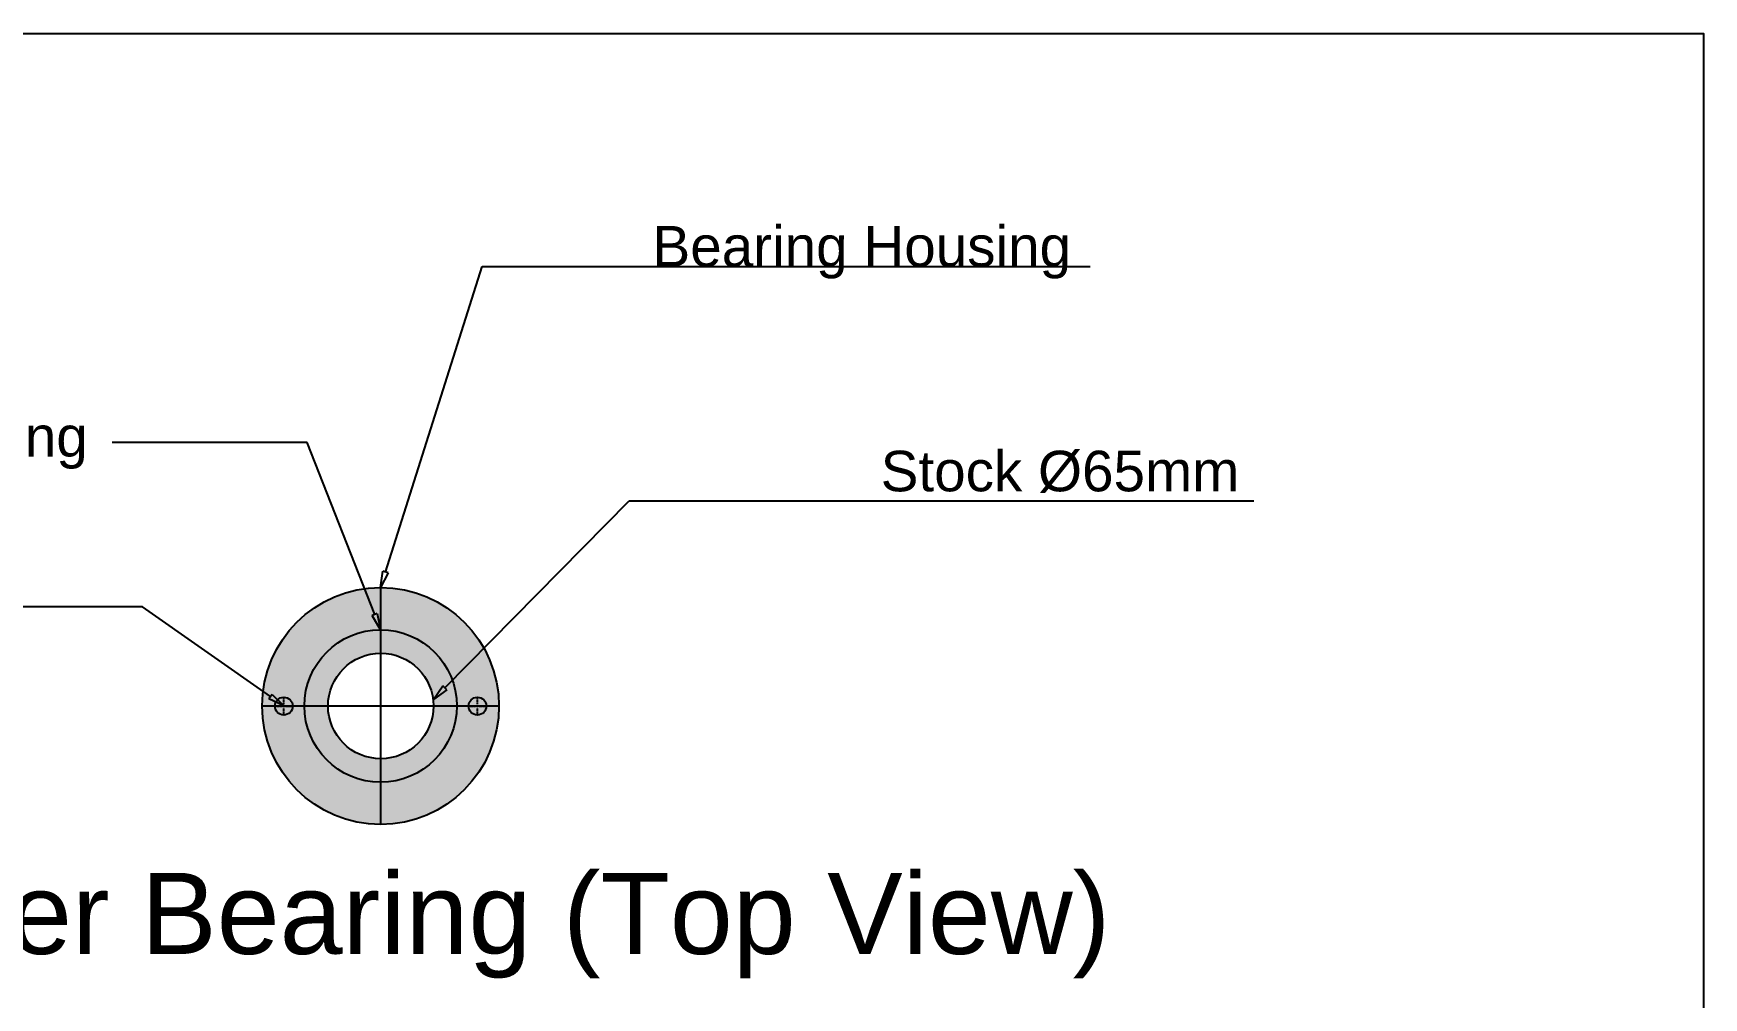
# Model space of a CAD drawing. Header units: millimetres. Extents: x 3739 to 12124, y 1417 to 5764.
# Drawn here: x 8524 to 9554, y 3545 to 4139 of the extents above; entities that cross this region are included whole.
import ezdxf
from ezdxf import colors
from ezdxf.entities.mleader import LeaderData, LeaderLine
from ezdxf.math import Vec2, Vec3

# ---------------------------------------------------------------- set-up
doc = ezdxf.new("R2010")
doc.units = ezdxf.units.MM
doc.header["$MEASUREMENT"] = 0
doc.linetypes.add('CENTER2', pattern=[1.125, 0.75, -0.125, 0.125, -0.125])
doc.styles.get("Standard").update_dxf_attribs({"font": 'arial.ttf'})

# ---------------------------------------------------------------- blocks, each defined once
blk = doc.blocks.new('*U16')
at = {"color": 0, "linetype": 'CENTER2', "transparency": 16777216}
for p, q in [((-5.62, 0), (-1.1, 0)), ((0, 1.1), (0, 5.62)), ((1.1, 0), (5.62, 0)), ((0, -5.62), (0, -1.1))]:
    blk.add_line(p, q, dxfattribs=at)
at = {"color": 0, "linetype": 'Continuous', "transparency": 16777216}
for p, q in [((-0.55, 0), (0.55, 0)), ((0, -0.55), (0, 0.55))]:
    blk.add_line(p, q, dxfattribs=at)
blk = doc.blocks.new('_ClosedBlank')
at = {"color": 0, "linetype": 'ByBlock', "lineweight": -2}
for p, q in [((-1, 0.17), (0, 0)), ((-1, 0.17), (-1, -0.17)), ((0, 0), (-1, -0.17))]:
    blk.add_line(p, q, dxfattribs=at)
blk = doc.blocks.new('*U17')
at = {"color": 0, "linetype": 'CENTER2', "transparency": 16777216}
for p, q in [((-5.62, 0), (-1.1, 0)), ((0, 1.1), (0, 5.62)), ((1.1, 0), (5.62, 0)), ((0, -5.62), (0, -1.1))]:
    blk.add_line(p, q, dxfattribs=at)
at = {"color": 0, "linetype": 'Continuous', "transparency": 16777216}
for p, q in [((-0.55, 0), (0.55, 0)), ((0, -0.55), (0, 0.55))]:
    blk.add_line(p, q, dxfattribs=at)

msp = doc.modelspace()

# ---------------------------------------------------------------- hatches: boundary and pattern name
h = msp.add_hatch()
h.set_pattern_fill('GRASS', color=256)
h.set_pattern_definition([(90, (4719.4994, 611.72534), (-0.70710678, 0.70710678), [0.1875, -1.22671356]), (45, (4719.4994, 611.7253), (-0.70710678, 0.70710678), [0.1875, -0.8125]), (135, (4719.4994, 611.7253), (-0.70710678, -0.70710678), [0.1875, -0.8125])])
h.paths.add_polyline_path([(8811.13186, 3724.23506), (8785.13186, 3724.23506, -0.4142135624), (8738.13186, 3677.23506), (8738.13186, 3651.23506, 0.4142135624)])
h.paths.add_polyline_path([(8738.13186, 3797.23506), (8738.13186, 3771.23506, -0.4142135624), (8785.13186, 3724.23506), (8811.13186, 3724.23506, 0.4142135624)])
h.paths.add_polyline_path([(8738.13186, 3771.23506), (8738.13186, 3797.23506, 0.4142135624), (8665.13186, 3724.23506), (8691.13186, 3724.23506, -0.4142135624)])
h.paths.add_polyline_path([(8738.13186, 3677.23506, -0.4142135624), (8691.13186, 3724.23506), (8665.13186, 3724.23506, 0.4142135624), (8738.13186, 3651.23506)])
h = msp.add_hatch()
h.set_pattern_fill('HOUND', color=256)
h.set_pattern_definition([(0, (4719.499374, 611.72534), (0.25, 0.0625), [1, -0.5]), (90, (4719.499374, 611.72534), (-0.0625, -0.25), [1, -0.5])])
h.paths.add_polyline_path([(8738.13186, 3771.23506), (8738.13186, 3756.73493, -0.4150248851), (8770.72186, 3724.23506), (8785.13186, 3724.23506, 0.4142135624)])
h.paths.add_polyline_path([(8738.13186, 3756.73493), (8738.13186, 3771.23506, 0.4142135624), (8691.13186, 3724.23506), (8705.72186, 3724.23506, -0.4134027048)])
h.paths.add_polyline_path([(8705.72186, 3724.23506), (8691.13186, 3724.23506, 0.4142135624), (8738.13186, 3677.23506), (8738.13186, 3691.73518, -0.4134027048)])
h.paths.add_polyline_path([(8785.13186, 3724.23506), (8770.72186, 3724.23506, -0.4150248851), (8738.13186, 3691.73518), (8738.13186, 3677.23506, 0.4142135624)])

# ---------------------------------------------------------------- linework, layer by layer
for p, q in [((8738.13186, 3797.23506), (8738.13186, 3651.23506)), ((8665.13186, 3724.23506), (8811.13186, 3724.23506))]:
    msp.add_line(p, q)
msp.add_lwpolyline([(7991.46195, 4138.73779), (9554.12945, 4138.73779), (9554.12945, 2960.15174), (7991.46195, 2960.15174)], close=True)
for centre, radius in [((8738.13186, 3724.23506), 73), ((8738.13186, 3724.23506), 47), ((8738.22186, 3724.23506), 32.5), ((8678.41975, 3724.17428), 5.5), ((8797.84398, 3724.17428), 5.5)]:
    msp.add_circle(centre, radius)

# ---------------------------------------------------------------- block references
at = {"linetype": 'CENTER2'}
for name, p in [('*U16', (8678.41975, 3724.17428)), ('*U17', (8797.84398, 3724.17428))]:
    msp.add_blockref(name, p, dxfattribs=at)

# ---------------------------------------------------------------- texts
at = {"insert": (7964.06382, 3621.39183), "char_height": 50, "attachment_point": 1}
msp.add_mtext_dynamic_manual_height_columns('\\pxqc;Upper Bearing (Top View)', width=1640.9160873, gutter_width=1, heights=[0], dxfattribs=at)

# ---------------------------------------------------------------- leaders
ml = msp.add_multileader_mtext('Standard')
ml.set_content('Bearing Housing\\P ', color=256)
ml.set_leader_properties()
ml.set_arrow_properties(name='CLOSEDBLANK')
ml.build(insert=Vec2(0, 0))
ml.multileader.update_dxf_attribs({"text_left_attachment_type": 6, "dogleg_length": 0.36, "arrow_head_size": 10})
ctx = ml.context
ctx.base_point, ctx.char_height, ctx.arrow_head_size, ctx.landing_gap_size, ctx.plane_origin = Vec3(8895.6868, 3995.06131), 25, 10, 15, Vec3(8707.34412, 3845.06131)
ctx.left_attachment, ctx.text_align_type = 6, 2
notes = []
notes.append((ctx, [(0, (1, 1, 0), (8800.70555, 3995.06131), (1, 0), 94.98125, [(0, [(8738.13186, 3797.23506)], 0, [])])]))
ctx.mtext.insert, ctx.mtext.alignment, ctx.mtext.line_spacing_factor, ctx.mtext.line_spacing_style, ctx.mtext.flow_direction = Vec3(9164.01218, 4020.06131), 3, 0.9, 2, 5
ml = msp.add_multileader_mtext('Standard')
ml.set_content('Gland Packing ', color=256)
ml.set_leader_properties()
ml.set_arrow_properties(name='CLOSEDBLANK')
ml.build(insert=Vec2(0, 0))
ml.multileader.update_dxf_attribs({"text_left_attachment_type": 5, "dogleg_length": 0.36, "arrow_head_size": 10})
ctx = ml.context
ctx.base_point, ctx.char_height, ctx.arrow_head_size, ctx.landing_gap_size, ctx.plane_origin = Vec3(8319.57512, 3870.06131), 25, 10, 15, Vec3(8763.91267, 3776.62985)
ctx.left_attachment, ctx.text_align_type = 5, 2
notes.append((ctx, [(1, (1, 1, 0), (8692.80744, 3886.6626), (-1, 0), 120.2787, [(0, [(8738.13186, 3771.23506)], 0, [])])]))
ctx.mtext.insert, ctx.mtext.alignment, ctx.mtext.flow_direction = Vec3(8557.52874, 3902.83757), 3, 5
ml = msp.add_multileader_mtext('Standard')
ml.set_content('Stock %%C65mm', color=256)
ml.set_leader_properties()
ml.set_arrow_properties(name='CLOSEDBLANK')
ml.build(insert=Vec2(0, 0))
ml.multileader.update_dxf_attribs({"text_left_attachment_type": 5, "dogleg_length": 0.36, "arrow_head_size": 10})
ctx = ml.context
ctx.base_point, ctx.char_height, ctx.arrow_head_size, ctx.landing_gap_size, ctx.plane_origin = Vec3(9035.35969, 3850.61479), 25, 10, 15, Vec3(8814.40039, 3821.92916)
ctx.left_attachment, ctx.text_align_type = 5, 2
notes.append((ctx, [(0, (1, 1, 0), (8891.4092, 3850.61479), (1, 0), 143.95049, [(0, [(8770.72188, 3728.30269)], 0, [])])]))
ctx.mtext.insert, ctx.mtext.alignment, ctx.mtext.flow_direction = Vec3(9267.78807, 3881.53566), 3, 5
ml = msp.add_multileader_mtext('Standard')
ml.set_content('Gland Lock Bolt %%C11 mm', color=256)
ml.set_leader_properties()
ml.set_arrow_properties(name='CLOSEDBLANK')
ml.build(insert=Vec2(0, 0))
ml.multileader.update_dxf_attribs({"text_left_attachment_type": 5, "dogleg_length": 0.36, "arrow_head_size": 10})
ctx = ml.context
ctx.base_point, ctx.char_height, ctx.arrow_head_size, ctx.landing_gap_size, ctx.plane_origin = Vec3(8069.47398, 3767.35667), 25, 10, 15, Vec3(8809.84412, 3720.06131)
ctx.left_attachment, ctx.text_align_type = 5, 2
notes.append((ctx, [(1, (1, 1, 0), (8591.37348, 3785.27447), (-1, 0), 105.84903, [(0, [(8678.41975, 3724.23506)], 0, [])])]))
ctx.mtext.insert, ctx.mtext.alignment, ctx.mtext.flow_direction = Vec3(8470.52446, 3798.27754), 3, 5
for ctx, leaders in notes:
    for number, flags, end, landing, length, lines in leaders:
        leader = LeaderData()
        leader.index, (leader.has_last_leader_line, leader.has_dogleg_vector, leader.attachment_direction) = number, flags
        leader.last_leader_point, leader.dogleg_vector, leader.dogleg_length = Vec3(end), Vec3(landing), length
        for number, points, colour, breaks in lines:
            line = LeaderLine()
            line.index, line.vertices, line.color, line.breaks = number, Vec3.list(points), colors.encode_raw_color(colour), breaks
            leader.lines.append(line)
        ctx.leaders.append(leader)

doc.saveas('drawing.dxf')
